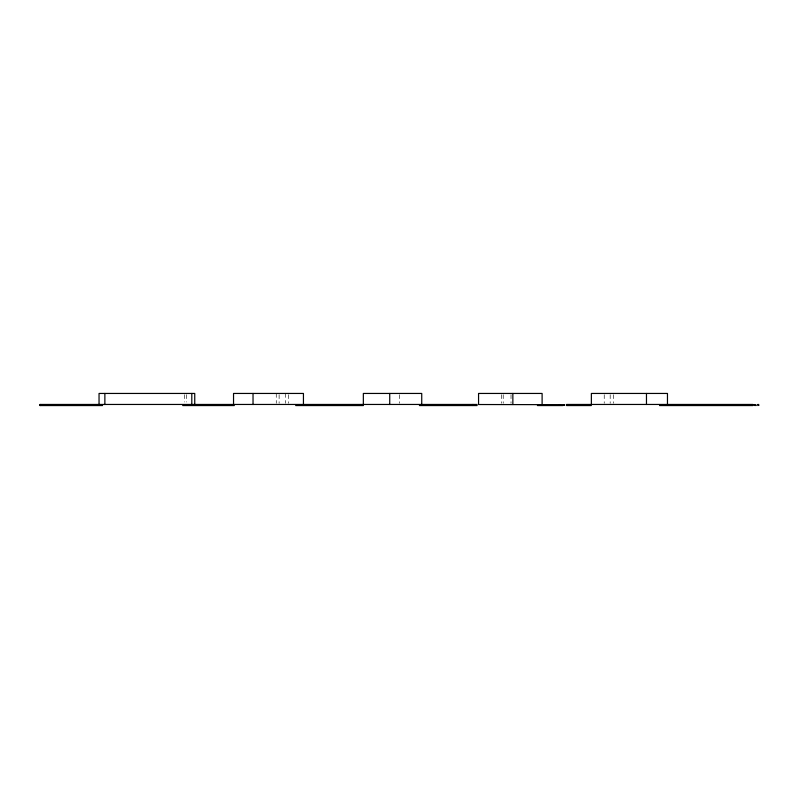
<?xml version="1.0" encoding="UTF-8"?>
<svg xmlns="http://www.w3.org/2000/svg" width="799" height="799" viewBox="0 0 799 799"><rect width="100%" height="100%" fill="white"/><g stroke="black" fill="none" stroke-linecap="round" stroke-linejoin="round"><path stroke-width="0.6" stroke-dasharray="4 3" d="M613.472 394.676L613.472 403.295M610.186 394.676L610.186 403.295M604.234 394.676L604.234 403.295M511.02 394.676L511.02 403.295M503.22 394.676L503.22 403.295M501.482 394.676L501.482 403.295M399.3 394.676L399.3 403.295M288.569 394.676L288.569 403.295M285.413 393.448L285.413 403.295M279.121 394.676L279.121 403.295M276.264 393.448L276.284 403.295M186.457 394.676L186.457 402.057M184.299 394.676L184.299 402.057"/><path stroke-width="1.2" d="M756.004 404.783L755.704 404.783M477.173 404.454L40.1 404.454L39.95 405.003L40.1 405.552L102.582 405.552M566.341 405.423L566.341 404.594M758.001 404.783L759.05 405.123L757.802 405.552M40.1 405.552L40.1 404.454M564.503 404.684L478.561 404.524L478.561 393.448L542.112 393.448L542.112 404.524M468.164 404.684L469.123 404.783M472.399 404.684L472.968 404.484M472.569 405.483L473.348 405.233L473.018 404.484M77.193 405.483L76.354 405.003L77.363 404.684M559.49 404.524L560.249 404.783M755.584 405.532L756.204 405.532M566.531 404.454L753.008 404.454M757.802 404.454L758.571 404.454M182.671 405.552L234.357 405.552M295.66 405.552L363.425 405.552M419.395 405.552L477.173 405.552M537.397 405.552L562.786 405.552M566.531 405.552L591.36 405.552M659.515 405.552L753.008 405.552M564.503 405.333L563.365 405.483M667.465 404.524L667.465 393.448L591.37 393.448L591.37 404.524M646.471 393.448L646.471 404.524M512.858 393.448L512.858 404.524M421.732 404.524L421.732 393.448L363.345 393.448L363.345 404.524M389.732 393.448L389.732 404.524M303.44 404.524L303.44 393.448L233.538 393.448L233.538 404.524M253.033 393.448L253.033 404.524M194.746 404.524L194.746 393.448L99.046 393.448L99.046 404.524M191.8 393.448L191.8 404.524M104.869 393.448L104.869 404.524M753.996 404.783C754.336 406.961 755.844 403.575 753.996 404.783"/></g></svg>
